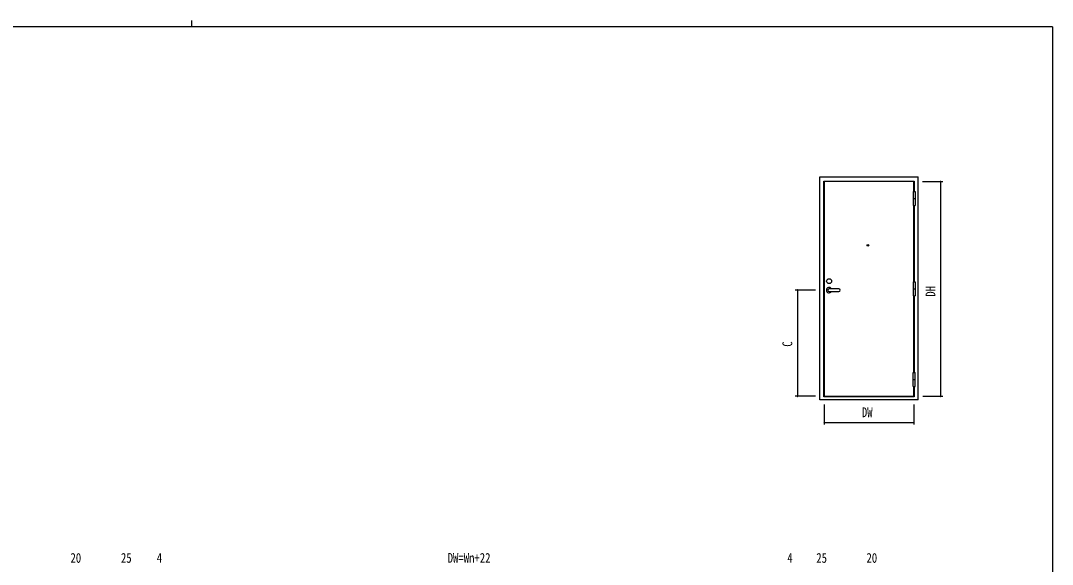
# Model space of a CAD drawing. Units: millimetres, scale not verified. Extents: x -1045 to 397, y -282 to 282.
# Drawn here: x -85.3 to 376.1, y 38.9 to 282.1 of the extents above; entities that cross this region are included whole.
import ezdxf
from ezdxf.enums import TextEntityAlignment as Align

# ---------------------------------------------------------------- set-up
doc = ezdxf.new("R2010")
doc.units = ezdxf.units.MM
doc.header["$LTSCALE"] = 2
for name, color, linetype in [('0-5_YKK_A1', 4, 'Continuous'), ('0-6_YKK_D', 6, 'Continuous'), ('0-7_YKK_ZWAK', 7, 'Continuous')]:
    doc.layers.add(name, color=color, linetype=linetype)
doc.styles.add('ＭＳ ゴシック', font='')
doc.styles.get('ＭＳ ゴシック').set_extended_font_data('MS Gothic')

msp = doc.modelspace()

# ---------------------------------------------------------------- linework, layer by layer
at = {"layer": '0-5_YKK_A1'}
for p, q in [((272.106, 212.3), (316.089, 212.3)), ((316.1, 112.45), (316.089, 212.3)), ((313.775, 205.725), (314.725, 205.725)), ((313.775, 205.725), (313.775, 199.475)), ((314.725, 205.725), (314.725, 199.475)), ((313.775, 202.6), (314.725, 202.6)), ((313.775, 199.475), (314.725, 199.475)), ((314.15, 165.225), (314.15, 199.475)), ((314.35, 199.475), (314.35, 165.225)), ((280.65, 162.2), (276.25, 162.2)), ((313.775, 165.225), (314.725, 165.225)), ((313.775, 165.225), (313.775, 158.975)), ((313.775, 162.1), (314.725, 162.1)), ((314.725, 165.225), (314.725, 158.975)), ((276.25, 161), (280.65, 161)), ((313.775, 158.975), (314.725, 158.975)), ((314.15, 124.725), (314.15, 158.925)), ((314.35, 158.925), (314.35, 124.725)), ((313.775, 124.725), (314.725, 124.725)), ((313.775, 118.475), (313.775, 124.725)), ((314.725, 118.475), (314.725, 124.725)), ((313.775, 121.6), (314.725, 121.6)), ((313.775, 118.475), (314.725, 118.475))]:
    msp.add_line(p, q, dxfattribs=at)
for points in [[(316.1, 112.45), (272.094, 112.45), (272.106, 212.3)], [(314.35, 118.475), (314.35, 113.8), (273.844, 113.8), (273.844, 210.3), (314.35, 210.3), (314.35, 205.725)], [(314.15, 205.725), (314.15, 210.1), (274.044, 210.1), (274.044, 114.1), (314.15, 114.1), (314.15, 118.475)]]:
    msp.add_lwpolyline(points, dxfattribs=at)
for centre, radius in [((293.6, 181.6), 0.375), ((276.25, 165.6), 1.1), ((276.25, 165.6), 1.1)]:
    msp.add_circle(centre, radius, dxfattribs=at)
for centre, radius, start, end in [((276.25, 161.6), 1.225, 29.3272, 330.67287), ((276.25, 161.6), 0.6, 90, 270), ((276.25, 161.6), 0.6, 90, 270), ((280.65, 161.6), 0.6, 270, 90)]:
    msp.add_arc(centre, radius, start, end, dxfattribs=at)
at = {"layer": '0-6_YKK_D'}
for p, q in [((318.089, 210.1), (327.1, 210.1)), ((326.1, 210.1), (326.1, 114.1)), ((270.1, 161.6), (261.094, 161.6)), ((262.094, 161.6), (262.094, 114.1)), ((270.094, 114.1), (261.094, 114.1)), ((318.1, 114.1), (327.1, 114.1)), ((274.044, 110.45), (274.044, 101.45)), ((314.15, 110.45), (314.15, 101.45)), ((274.044, 102.45), (314.15, 102.45))]:
    msp.add_line(p, q, dxfattribs=at)
for centre, start, end in [((326.1, 210.1), 90, 270), ((326.1, 210.1), 270, 90), ((262.094, 161.6), 90, 270), ((262.094, 161.6), 270, 90), ((262.094, 114.1), 90, 270), ((262.094, 114.1), 270, 90), ((326.1, 114.1), 90, 270), ((326.1, 114.1), 270, 90), ((274.044, 102.45), 0, 180), ((274.044, 102.45), 180, 0), ((314.15, 102.45), 0, 180), ((314.15, 102.45), 180, 0)]:
    msp.add_arc(centre, 0.106, start, end, dxfattribs=at)
at = {"layer": '0-7_YKK_ZWAK'}
for p, q in [((-8.886, 282.1), (-8.886, 279.3)), ((376.1, 279.3), (-393.9, 279.3)), ((376.1, 279.3), (376.1, -245.7))]:
    msp.add_line(p, q, dxfattribs=at)

# ---------------------------------------------------------------- texts
at = {"layer": '0-6_YKK_D', "style": 'ＭＳ ゴシック', "width": 0.8}
for s, p in [('DH', (325.1, 158.641)), ('C', (261.094, 136.266))]:
    msp.add_text(s, height=4.399, rotation=90, dxfattribs=at).set_placement(p, align=Align.BOTTOM_LEFT)
for s, p in [('DW', (290.897, 103.45)), ('20', (-63.043, 38.323)), ('25', (-40.482, 38.323)), ('4', (-24.447, 38.323)), ('DW=Wn+22', (105.649, 38.323)), ('4', (257.553, 38.323)), ('25', (270.518, 38.323)), ('20', (292.957, 38.323))]:
    msp.add_text(s, height=4.399, dxfattribs=at).set_placement(p, align=Align.BOTTOM_LEFT)

doc.saveas('drawing.dxf')
